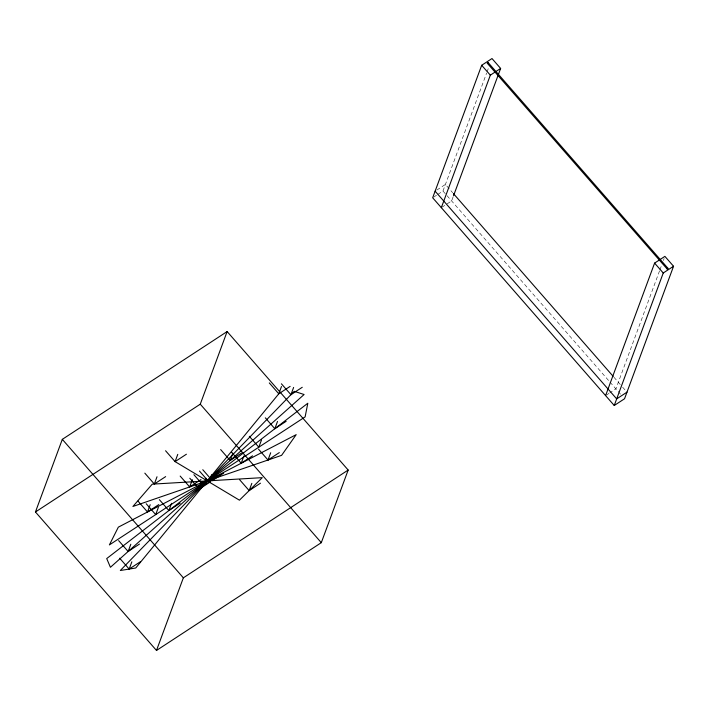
<?xml version="1.0" encoding="UTF-8"?>
<svg xmlns="http://www.w3.org/2000/svg" width="709" height="709" viewBox="0 0 709 709"><rect width="100%" height="100%" fill="white"/><g stroke="black" fill="none" stroke-linecap="round" stroke-linejoin="round"><path stroke-width="0.53" stroke-dasharray="3.54 2.66" d="M437.825 194.408L442.974 191.04L486.631 73.036M487.012 71.999L488.545 67.86M453.157 196.792L451.624 200.931L445.615 204.857M659.547 270.865L615.891 388.869L609.882 392.804M659.928 269.837L661.843 264.661M663.376 260.513L664.138 258.448M436.833 190.047L445.42 184.437L452.679 192.742M433.536 197.208L436.966 194.966M442.177 207.108L444.756 205.424M606.452 395.046L609.022 393.362M613.905 377.206L621.899 386.343M622.626 387.176L626.978 392.157M442.974 191.04L609.288 381.309M610.015 382.142L620.907 394.612"/><path stroke-width="1.06" d="M487.34 63.278L488.12 62.552L667.949 268.294L667.603 268.791L667.178 269.021L487.287 63.252L488.12 62.552M667.178 269.021L667.949 268.294M35.45 511.978L62.312 439.35L227.128 331.555L348.172 470.04L321.301 542.669L156.494 650.454L35.45 511.978L200.266 404.183L227.128 331.555M118.633 540.604L128.143 551.487L130.828 544.22M144.822 473.142L154.332 484.025L157.017 476.767M137.998 501.103L147.507 511.987L150.193 504.719M119.661 558.187L129.171 569.07L131.856 561.803M177.764 454.363L175.079 461.621L239.438 500.182L262.277 477.653L152.249 484.15L132.92 506.465L281.606 455.338L296.194 434.644L118.332 527.159L109.399 544.902L305.118 416.901L307.812 403.235L106.713 558.568L110.427 567.289L304.099 394.514L294.217 391.306L120.308 570.506L135.729 568.006L278.797 393.796L290.123 386.387M158.391 507.36L155.705 514.619L146.196 503.736M159.374 499.668L168.884 510.551L171.569 503.284M180.166 476.067L189.675 486.95L192.361 479.692M189.799 478.221L199.309 489.095L201.994 481.836M193.912 474.693L203.421 485.576L206.115 478.309M211.672 474.675L208.987 481.934L199.477 471.06M202.783 469.721L212.292 480.605L214.978 473.346M156.494 650.454L183.356 577.826L348.172 470.04M220.659 449.586L230.168 460.469L232.862 453.202M231.701 452.369L241.211 463.243L243.896 455.984M261.506 439.926L258.812 447.184L249.302 436.301M281.482 386.529L278.797 393.796L269.287 382.913M239.633 479.727L249.151 490.601L251.837 483.343M265.317 417.831L274.826 428.715L277.511 421.456M281.42 383.808L290.929 394.691L293.615 387.433M258.493 449.134L268.002 460.017L270.687 452.75M453.538 195.755L500.634 68.436L491.993 58.546L481.686 65.281L432.676 197.776L614.242 405.495L624.54 398.759L673.55 266.265L664.9 256.374L654.602 263.11L605.592 395.604M441.326 207.666L490.336 75.172L500.634 68.436M614.242 405.495L663.252 273L673.55 266.265M186.414 454.212L175.079 461.621L165.569 450.747M154.332 484.025L165.658 476.616M290.929 394.691L302.256 387.282M147.507 511.987L158.834 504.578M274.826 428.715L286.152 421.306M189.675 486.95L201.001 479.541M230.168 460.469L241.503 453.051M203.421 485.576L220.322 474.525M199.309 489.095L210.635 481.686M212.292 480.605L223.627 473.195M168.884 510.551L180.21 503.133M241.211 463.243L252.537 455.834M128.143 551.487L139.469 544.069M268.002 460.017L279.328 452.599M129.171 569.07L140.506 561.661M249.151 490.601L260.478 483.192M626.978 392.157L616.679 398.892L435.122 191.173M481.686 65.281L490.336 75.172M654.602 263.11L663.252 273M453.406 193.575L613.179 376.373M200.266 404.183L321.301 542.669M62.312 439.35L183.356 577.826"/></g></svg>
